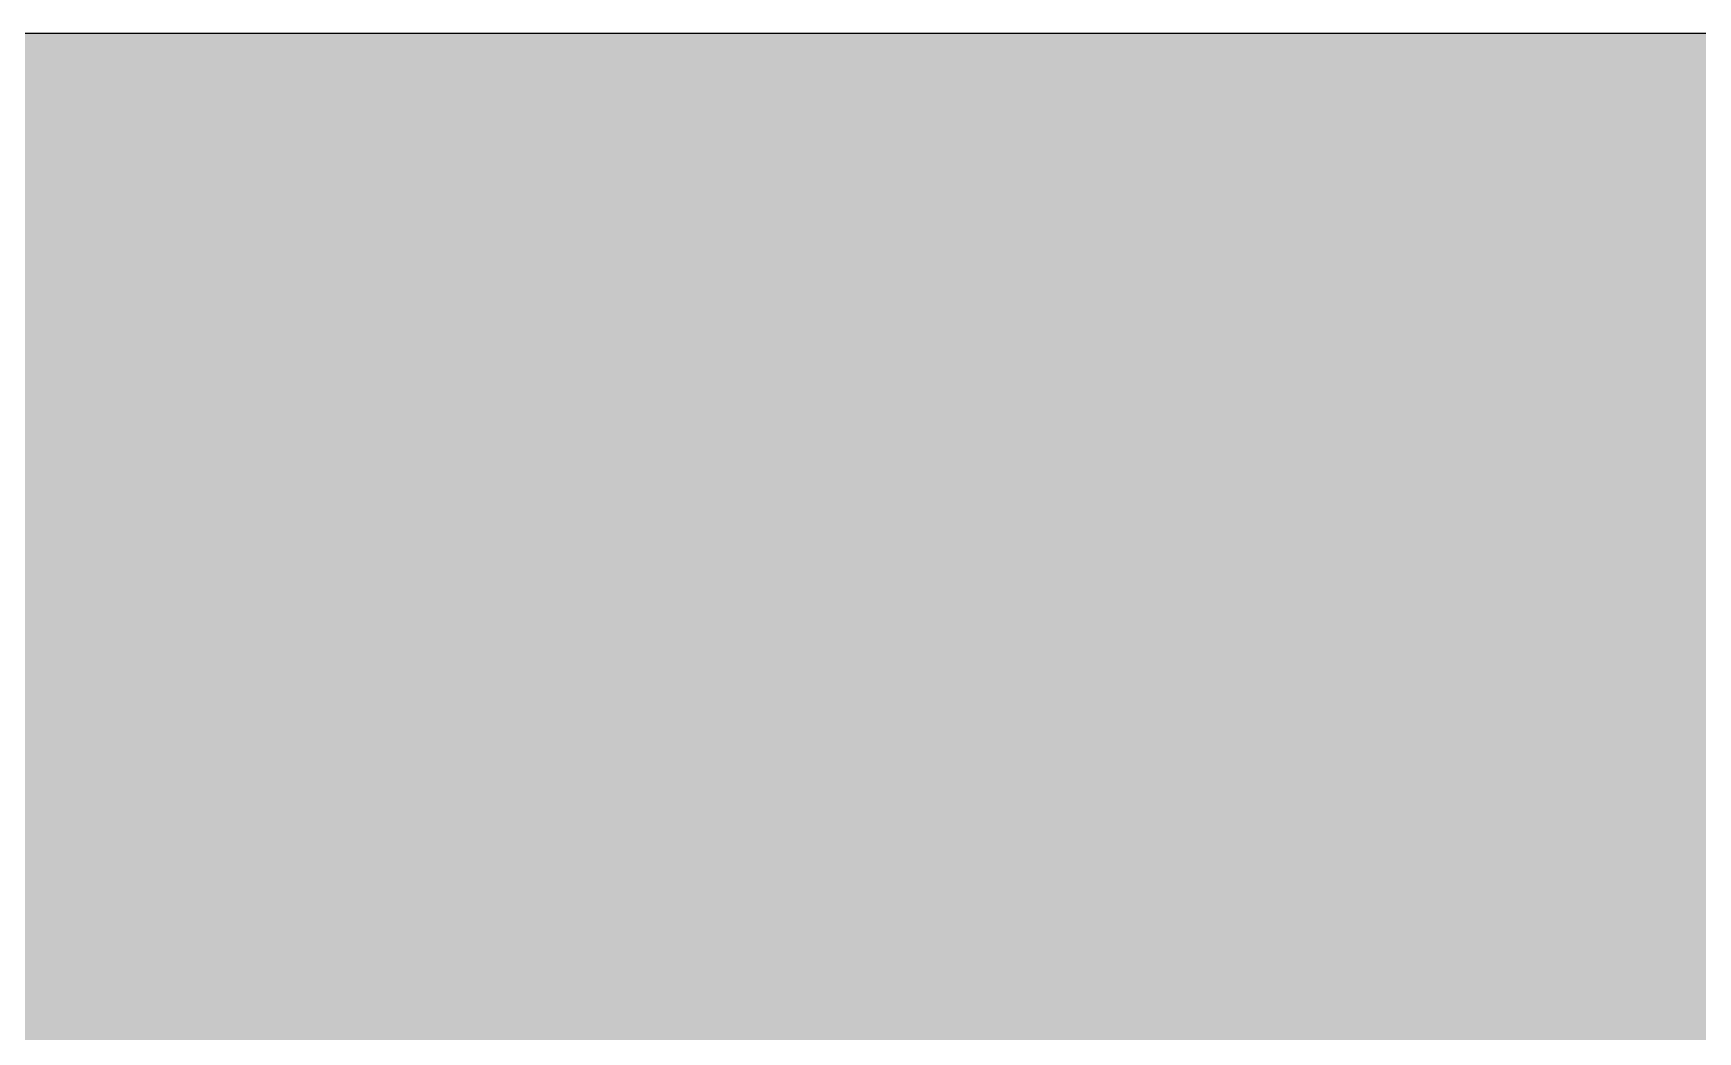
# Model space of a CAD drawing. Header units: millimetres. Extents: x 4906 to 5011, y 3241 to 3334.
# Drawn here: x 4935.54 to 4972.64, y 3312.1 to 3334.35 of the extents above; entities that cross this region are included whole.
import ezdxf

# ---------------------------------------------------------------- set-up
doc = ezdxf.new("R2010")
doc.units = ezdxf.units.MM
doc.layers.add('DIM', color=1, linetype='Continuous')
doc.layers.add('L18', color=4, linetype='Continuous')
doc.layers.add('GSCOLORFILL', color=7, linetype='Continuous', lineweight=0)

# ---------------------------------------------------------------- blocks, each defined once
blk = doc.blocks.new('*U322')
at = {"layer": 'GSCOLORFILL', "true_color": 0xf5f5f5, "transparency": 33554687}
blk.add_hatch(color=7, dxfattribs=at).paths.add_polyline_path([(-950.00000000001, -874.9999999999995), (950.0000000000091, -874.9999999999995, 0.414213562373095), (1050.000000000009, -774.9999999999995), (1050.000000000009, 775, 0.414213562373095), (950.0000000000091, 875), (-950.00000000001, 875, 0.414213562373095), (-1050.00000000001, 775), (-1050.00000000001, -775, 0.414213562373095)])
at = {"layer": 'GSCOLORFILL', "color": 7, "linetype": 'Continuous', "true_color": 0xf5f5f5, "transparency": 33554687}
for points in [[(-950.00000000001, -874.9999999999995), (950.0000000000091, -874.9999999999995, 0.414213562373095), (1050.000000000009, -774.9999999999995), (1050.000000000009, 775, 0.414213562373095), (950.0000000000091, 875), (-950.00000000001, 875, 0.414213562373095), (-1050.00000000001, 775), (-1050.00000000001, -775, 0.414213562373095), (-950.0000000000105, -875)], [(-950.00000000001, -874.9999999999995), (950.0000000000091, -874.9999999999995, 0.414213562373095), (1050.000000000009, -774.9999999999995), (1050.000000000009, 775, 0.414213562373095), (950.0000000000091, 875), (-950.00000000001, 875, 0.414213562373095), (-1050.00000000001, 775), (-1050.00000000001, -774.9999999999995, 0.414213562373095), (-950.0000000000105, -874.9999999999995)]]:
    blk.add_lwpolyline(points, format="xyb", close=True, dxfattribs=at).dxf.unprotected_set("ltscale", 0)
blk = doc.blocks.new('*U321')
at = {"layer": 'GSCOLORFILL'}
h = blk.add_hatch(color=0, dxfattribs=at)
h.dxf.hatch_style = 1
edge = h.paths.add_edge_path()
edge.add_line((-419.0883752537748, 4.004339688503592), (-331.3004663421461, 27.14338156761164))
edge.add_line((-331.3004663421461, 27.14338156761164), (-323.2940055735382, 39.90073997318879))
edge.add_line((-323.2940055735382, 39.90073997318879), (-337.6752520861246, 41.95032171837531))
edge.add_arc((-337.4600095504335, 43.46060837712255), 1.525547488857899, 128.5914413307427, 261.8889599038119, ccw=False)
edge.add_line((-338.4115893977558, 44.65299712871777), (-309.2972719546103, 67.88753176381424))
edge.add_arc((-385.2836103219005, 163.1031412568412), 121.8192756077499, 308.5914413307412, 325.0479444659321)
edge.add_arc((-317.3292425774916, -5.329242577494973), 103.6707574225084, 72.0833416084447, 175.2551905882337)
edge.add_arc((-417.9531734035526, -0.3025368513412121), 4.453972246232966, 104.7661208918708, 127.1786730036828, ccw=False)
h = blk.add_hatch(color=0, dxfattribs=at)
h.dxf.hatch_style = 1
edge = h.paths.add_edge_path()
edge.add_line((-314.5093674498415, 43.13997681746463), (-285.378418705492, 40.39706503381259))
edge.add_arc((-285.6402692971929, 37.61609474851967), 2.793270745927845, -72.62697221325789, 84.62100299999003, ccw=False)
edge.add_line((-284.8062222646615, 34.95025022800056), (-326.2024680550467, 21.99885126468521))
edge.add_line((-326.2024680550467, 21.99885126468521), (-335.4583712437089, 2.947791173610213))
edge.add_line((-335.4583712437089, 2.947791173610213), (-221.2747438808639, 3.124848229646192))
edge.add_arc((-221.2506303436179, -12.42590819282949), 15.55077511810416, 61.65797767885272, 90.08884473323701, ccw=False)
edge.add_arc((-317.3292425774946, -5.329242577495201), 103.6707574225047, 3.644572482221402, 70.90894312359914)
edge.add_line((-283.4216063962863, 92.63962060442925), (-314.5093674498415, 43.13997681746463))
h = blk.add_hatch(color=0, dxfattribs=at)
h.dxf.hatch_style = 1
edge = h.paths.add_edge_path()
edge.add_arc((-5.230076151050099, 84.5346261752971), 7.872721747590813, 0, 360)
edge = h.paths.add_edge_path()
edge.add_line((7.252884342313905, 6.681865306279585), (10.71674731694813, 6.681865306279583))
edge.add_line((10.71674731694813, 6.681865306279583), (10.71674731694813, 3.681865306279585))
edge.add_line((10.71674731694813, 3.681865306279585), (-18.09665649494073, 3.681865306279585))
edge.add_line((-18.09665649494073, 3.681865306279585), (-18.09665649494073, 6.681865306279585))
edge.add_line((-18.09665649494073, 6.681865306279585), (-14.63387359589715, 6.681865306279587))
edge.add_arc((-14.63387359589715, 11.68186530627959), 5, 270, 360)
edge.add_line((-9.633873595897146, 11.68186530627959), (-9.63387359589714, 54.04435458345061))
edge.add_arc((-15.95387359589714, 54.04435458345061), 6.32, 0, 80.39809097336668)
edge.add_line((-14.89968749130074, 60.27581441697886), (-17.48812223578025, 60.7137040950288))
edge.add_line((-17.48812223578025, 60.7137040950288), (-17.48812223578025, 62.19150580650115))
edge.add_line((-17.48812223578025, 62.19150580650115), (2.252884342313909, 70.1403257209489))
edge.add_line((2.25288434231391, 70.1403257209489), (2.252884342313905, 11.68186530627958))
edge.add_arc((7.252884342313905, 11.68186530627958), 5, 180, 270)
h = blk.add_hatch(color=0, dxfattribs=at)
h.dxf.hatch_style = 1
edge = h.paths.add_edge_path()
edge.add_arc((-125.4027485636071, 47.85464383297531), 21.39562169504349, 0.2404071392118174, 133.8049625084284)
edge.add_line((-140.2129195232875, 63.29586994564063), (-147.588631707079, 56.22158985969907))
edge.add_arc((-167.2804542023673, 47.85470546158086), 21.39562169504349, 23.02021742152126, 133.8049625084282)
edge.add_line((-182.0906251620475, 63.2959315742462), (-187.9746454075886, 57.65238065860962))
edge.add_line((-187.9746454075886, 57.65238065860962), (-187.9746454075886, 69.31958725843056))
edge.add_line((-187.9746454075886, 69.31958725843056), (-206.9271666707552, 62.36551245418085))
edge.add_line((-206.9271666707552, 62.36551245418085), (-206.9271666707552, 60.71378301001298))
edge.add_line((-206.9271666707552, 60.71378301001298), (-204.8543005118776, 60.01829344898662))
edge.add_arc((-207.2272965372024, 52.94571690479232), 7.460056910620354, -0.25169389950718823, 71.4523296991764, ccw=False)
edge.add_line((-199.7673116065353, 52.91294582127865), (-199.7673116065353, 10.68186530627958))
edge.add_arc((-203.7673116065353, 10.68186530627958), 4, -90, 0, ccw=False)
edge.add_line((-203.7673116065353, 6.681865306279585), (-207.6224674887078, 6.681865306279585))
edge.add_line((-207.6224674887078, 6.681865306279585), (-207.6224674887078, 3.681865306279585))
edge.add_line((-207.6224674887078, 3.681865306279585), (-179.8022198531215, 3.681865306279585))
edge.add_line((-179.8022198531215, 3.681865306279585), (-179.8022198531182, 6.681865306279585))
edge.add_line((-179.8022198531182, 6.681865306279585), (-182.1032961863531, 6.681865306279585))
edge.add_arc((-182.1032961863531, 12.18186530627958), 5.5, 180, 270, ccw=False)
edge.add_line((-187.6032961863531, 12.18186530627958), (-187.6032961863531, 48.47750628109524))
edge.add_arc((-174.8978051886003, 48.47750628109529), 12.70549099775283, 141.0872840770572, 180.0000000000002, ccw=False)
edge.add_arc((-171.7135255005478, 45.9069494447245), 16.79784967958364, 85.32438113157701, 141.0872840770569, ccw=False)
edge.add_arc((-171.4711779564584, 48.87011973048047), 13.82478552378186, -2.2737367544323206e-13, 85.32438113157701, ccw=False)
edge.add_line((-157.6463924326765, 48.87011973048043), (-157.6463924326765, 10.68186530627958))
edge.add_arc((-161.6463924326766, 10.68186530627961), 4.000000000000028, 270, 359.9999999999997, ccw=False)
edge.add_line((-161.6463924326766, 6.681865306279585), (-165.8920960353238, 6.681865306279585))
edge.add_line((-165.8920960353238, 6.681865306279585), (-165.8920960353238, 3.681865306279883))
edge.add_line((-165.8920960353238, 3.681865306279883), (-137.7242000176606, 3.681865306279585))
edge.add_line((-137.7242000176606, 3.681865306279585), (-137.7242000176574, 6.681865306279583))
edge.add_line((-137.7242000176574, 6.681865306279583), (-140.3937113116042, 6.681865306279585))
edge.add_arc((-140.3937113116042, 12.18186530627958), 5.5, 180, 270, ccw=False)
edge.add_line((-145.8937113116042, 12.18186530627958), (-145.8937113116042, 48.47103024755933))
edge.add_arc((-133.1882203138513, 48.47103024755932), 12.70549099775283, 141.087284077057, 180, ccw=False)
edge.add_arc((-130.0039406257989, 45.90047341118862), 16.79784967958358, 85.32438113157701, 141.087284077057, ccw=False)
edge.add_arc((-129.7615930817095, 48.8636436969445), 13.8247855237819, 1.1368683772161603e-13, 85.32438113157701, ccw=False)
edge.add_line((-115.9368075579276, 48.86364369694451), (-115.9368075579276, 10.68186530627958))
edge.add_arc((-119.9368075579276, 10.68186530627958), 3.999999999999986, -90, 1.1368683772161603e-13, ccw=False)
edge.add_line((-119.9368075579276, 6.681865306279587), (-124.0749568788619, 6.681865306279585))
edge.add_line((-124.0749568788619, 6.681865306279585), (-124.0749620769462, 3.681865306279883))
edge.add_line((-124.0749620769462, 3.681865306279883), (-95.21117093302686, 3.681865306279585))
edge.add_line((-95.21117093302686, 3.681865306279585), (-95.21117093302344, 6.681865306279583))
edge.add_line((-95.21117093302344, 6.681865306279583), (-98.50731520907, 6.681865306279585))
edge.add_arc((-98.50731520907, 12.18186530627958), 5.5, 180, 270, ccw=False)
edge.add_line((-104.00731520907, 12.18186530627958), (-104.00731520907, 47.94441737570859))
h = blk.add_hatch(color=0, dxfattribs=at)
h.dxf.hatch_style = 1
edge = h.paths.add_edge_path()
edge.add_arc((-35.48815047334728, 12.61081496382198), 2.752824162310501, 206.2373287564403, 315.0674902031296)
edge.add_arc((-39.09291030663793, 16.20709250218858), 7.844730051922541, 315.0674902031296, 350.3861441116326)
edge.add_line((-31.35835416636914, 14.89696621034992), (-28.87740906663313, 14.89696621034992))
edge.add_line((-28.87740906663313, 14.89696621034992), (-29.3300183461304, 12.306070446523))
edge.add_arc((-39.57628685985024, 14.09601362921605), 10.40143812424589, 181.2201423433108, 350.09086701670384, ccw=False)
edge.add_line((-49.97536655559472, 13.87452653236694), (-56.57436976482789, 8.920033773021194))
edge.add_arc((-73.08910738695363, 30.91639381663604), 27.50593415785021, 281.35915611633266, 306.89900610481243, ccw=False)
edge.add_arc((-70.36019445827006, 17.33252414288649), 13.65066508483149, 138.6036309575087, 281.3591561163327, ccw=False)
edge.add_arc((-55.20909407875865, 3.976738700330518), 33.84801262102101, 112.6892155859565, 138.6036309575087, ccw=False)
edge.add_line((-68.26536895526502, 35.20527764697204), (-50.09047980176135, 42.80397923988463))
edge.add_line((-50.09047980176135, 42.80397923988463), (-50.09047980176135, 59.83229584235927))
edge.add_arc((-56.53874321650612, 59.83229584235929), 6.448263414744773, 359.9999999999997, 437.2971777196944)
edge.add_arc((-59.16418151545773, 48.18498247686463), 18.38781260621898, 77.29717771969463, 129.5574219853187)
edge.add_arc((-68.3140174237252, 59.26198393113086), 4.020507418187478, 129.5574219853192, 191.3387688455553)
edge.add_arc((-84.84032179164367, 55.94807196774208), 12.83478102675384, -34.2878320910271, 11.338768845554625, ccw=False)
edge.add_arc((-78.75896465779358, 51.80154359952687), 5.474305356130169, 144.2657306580841, 325.7121679089728, ccw=False)
edge.add_arc((-52.3567407923677, 32.80566544066834), 38.00000000000001, 86.57506856286619, 144.265730658084, ccw=False)
edge.add_arc((-50.80348161218799, 58.75922754530413), 12.00000000000001, 0, 86.57506856286619, ccw=False)
edge.add_line((-38.80348161218799, 58.75922754530413), (-38.80348161218799, 14.97044595711635))
edge.add_arc((-30.58939388561896, 15.02526766023253), 8.214270667497178, 180.3823925044439, 206.2373287564413)
edge = h.paths.add_edge_path(flags=16)
edge.add_line((-50.09047980176135, 39.50041917804808), (-67.65491920594272, 31.64017314427404))
edge.add_arc((-63.32309559693392, 21.96031669154862), 10.60491945867274, 114.1089491138011, 270.1756798980781)
edge.add_arc((-63.3411942669611, 27.86295079465268), 16.50758130880305, 270.1756798980782, 306.7722214599791)
edge.add_line((-53.45917318058933, 14.64001995783561), (-50.09047980176135, 17.15757823700397))
edge.add_line((-50.09047980176135, 17.15757823700397), (-50.09047980176135, 39.50041917804808))
h = blk.add_hatch(color=0, dxfattribs=at)
h.dxf.hatch_style = 1
edge = h.paths.add_edge_path()
edge.add_line((22.76429482220001, 3.681865306279585), (22.76429482220001, 6.681865306279585))
edge.add_line((22.76429482220001, 6.681865306279585), (27.13164765840995, 6.681865306279585))
edge.add_arc((27.13164765840995, 10.68186530627958), 4, 270, 360)
edge.add_line((31.13164765840995, 10.68186530627958), (31.13164765840995, 53.05057110853328))
edge.add_arc((23.73164765840995, 53.05057110853328), 7.400000000000002, 0, 71.452329699176)
edge.add_line((26.08553996751613, 60.06621013838159), (24.15548671261038, 60.71378301001295))
edge.add_line((24.15548671261038, 60.71378301001295), (24.15548671261038, 62.36551245418082))
edge.add_line((24.15548671261038, 62.36551245418082), (43.27480304206108, 69.38078784234301))
edge.add_line((43.27480304206108, 69.38078784234301), (43.27480304206108, 58.17858068838353))
edge.add_line((43.27480304206108, 58.17858068838353), (48.61013784139178, 63.2958699456406))
edge.add_arc((63.42030880107214, 47.85464383297533), 21.39562169504348, 0, 133.8049625084286, ccw=False)
edge.add_line((84.81593049611563, 47.85464383297533), (84.81593049611561, 12.18186530627958))
edge.add_arc((90.31593049611561, 12.18186530627958), 5.5, 180, 270)
edge.add_line((90.31593049611561, 6.681865306279583), (93.96699167866714, 6.681865306279585))
edge.add_line((93.96699167866714, 6.681865306279585), (93.96699167866716, 3.681865306279585))
edge.add_line((93.96699167866716, 3.681865306279585), (64.58142878057717, 3.681865306279585))
edge.add_line((64.58142878057717, 3.681865306279585), (64.58142878057717, 6.681865306279585))
edge.add_line((64.58142878057717, 6.681865306279585), (69.11097103707681, 6.681865306279585))
edge.add_arc((69.11097103707681, 10.68186530627958), 4, 270, 360)
edge.add_line((73.11097103707681, 10.68186530627958), (73.11097103707681, 48.87011973048044))
edge.add_arc((59.28618551329492, 48.87011973048043), 13.82478552378188, 2.944790705989641e-14, 85.32438113157689)
edge.add_arc((59.04383796920554, 45.90694944472447), 16.79784967958365, 85.32438113157696, 138.4984589510335)
edge.add_arc((55.97480304206108, 48.62234934389794), 12.69999999999999, 138.4984589510335, 180.0000000000001)
edge.add_line((43.27480304206109, 48.62234934389792), (43.27480304206107, 12.18186530627959))
edge.add_arc((48.77480304206108, 12.18186530627959), 5.500000000000007, 180, 270)
edge.add_line((48.77480304206108, 6.681865306279587), (51.36720008903941, 6.681865306279585))
edge.add_line((51.36720008903941, 6.681865306279585), (51.36720008903941, 3.681865306279584))
edge.add_line((51.36720008903941, 3.681865306279584), (22.76429482220001, 3.681865306279585))
h = blk.add_hatch(color=0, dxfattribs=at)
h.dxf.hatch_style = 1
edge = h.paths.add_edge_path()
edge.add_line((124.3081388558909, 69.75480385027835), (124.3081388558909, 59.06147470037485))
edge.add_line((124.3081388558909, 59.06147470037485), (130.2875270608183, 66.11569739953121))
edge.add_arc((139.0682800781574, 58.67284603781602), 11.5107627872394, 65.8040998816968, 139.7143070267748, ccw=False)
edge.add_arc((141.4268608983265, 63.92193090263634), 5.756130270444335, -119.13786670495858, 65.80409988169669, ccw=False)
edge.add_arc((133.8057654899528, 50.25079480059221), 9.895740465801527, 60.86213329504147, 146.9432593638625)
edge.add_arc((129.927284876393, 52.77497380306711), 5.268204241600317, 146.9432593638637, 179.9999999999998)
edge.add_line((124.6590806347927, 52.77497380306713), (124.6590806347926, 12.18186530627959))
edge.add_arc((130.1590806347926, 12.18186530627959), 5.5, 179.9999999999999, 270)
edge.add_line((130.1590806347926, 6.681865306279587), (134.132646231654, 6.681865306279585))
edge.add_line((134.132646231654, 6.681865306279585), (134.132646231654, 3.681865306279585))
edge.add_line((134.132646231654, 3.681865306279585), (104.5735583235774, 3.681865306279585))
edge.add_line((104.5735583235774, 3.681865306279585), (104.5735583235774, 6.681865306279587))
edge.add_line((104.5735583235774, 6.681865306279587), (108.8385247776586, 6.681865306279585))
edge.add_arc((108.8385247776586, 10.68186530627959), 4.000000000000002, 270, 359.9999999999999)
edge.add_line((112.8385247776586, 10.68186530627958), (112.8385247776587, 54.02961096984062))
edge.add_arc((107.5790862669097, 54.02961096984063), 5.259438510748979, 0, 62.44754874196799)
edge.add_line((110.0118944121944, 58.69256475221784), (106.1382752239747, 60.71355246786857))
edge.add_line((106.1382752239747, 60.71355246786857), (106.1382752239747, 62.19150686327249))
edge.add_line((106.1382752239747, 62.19150686327249), (124.3081388558909, 69.75480385027835))
h = blk.add_hatch(color=0, dxfattribs=at)
h.dxf.hatch_style = 1
edge = h.paths.add_edge_path(flags=16)
edge.add_arc((151.9060961797163, 37.32716804745851), 52.33739822443638, 335.4673663765163, 384.5326336234836)
edge.add_arc((185.5495744399414, 52.68253226105959), 15.35536421360107, 24.53263362348362, 155.4673663765164)
edge.add_arc((219.1930527001664, 37.32716804745853), 52.3373982244363, 155.4673663765163, 204.5326336234837)
edge.add_arc((185.5495744399414, 21.97180383385744), 15.35536421360107, 204.5326336234835, 335.4673663765163)
edge = h.paths.add_edge_path()
edge.add_arc((185.5495744399414, 37.32716804745852), 33.64347826022506, 0, 360)
h = blk.add_hatch(color=0, dxfattribs=at)
h.dxf.hatch_style = 1
edge = h.paths.add_edge_path(flags=16)
edge.add_line((262.7146840459448, 39.50041917804808), (245.1502446417636, 31.64017314427414))
edge.add_arc((249.4820682507723, 21.96031669154864), 10.60491945867276, 114.1089491138001, 270.17567989808)
edge.add_arc((249.4639695807451, 27.86295079465268), 16.50758130880305, 270.1756798980795, 306.7722214599784)
edge.add_line((259.3459906671167, 14.64001995783549), (262.7146840459448, 17.15757823700397))
edge.add_line((262.7146840459448, 17.15757823700397), (262.7146840459448, 39.50041917804808))
edge = h.paths.add_edge_path()
edge.add_arc((273.2288769878559, 14.09601362921604), 10.40143812424595, 181.2201423433107, 350.0908670167039)
edge.add_line((283.4751455015758, 12.306070446523), (283.927754781073, 14.89696621034992))
edge.add_line((283.927754781073, 14.89696621034992), (281.446809681337, 14.89696621034991))
edge.add_arc((273.7122535410682, 16.20709250218861), 7.844730051922561, 315.0674902031295, 350.3861441116324, ccw=False)
edge.add_arc((277.3170133743588, 12.61081496382197), 2.752824162310498, 206.2373287564399, 315.06749020313026, ccw=False)
edge.add_arc((282.2157699620869, 15.02526766023238), 8.214270667496924, 180.3823925044428, 206.2373287564408, ccw=False)
edge.add_line((274.0016822355182, 14.97044595711636), (274.0016822355182, 58.75922754530413))
edge.add_arc((262.0016822355182, 58.75922754530414), 12, 359.9999999999999, 446.5750685628673)
edge.add_arc((260.4484230553387, 32.80566544066784), 38.00000000000048, 86.57506856286696, 144.2657306580829)
edge.add_arc((234.0461991899126, 51.80154359952702), 5.474305356130159, 144.2657306580809, 325.7121679089713)
edge.add_arc((227.9648420560624, 55.94807196774212), 12.8347810267539, 325.712167908973, 371.3387688455545)
edge.add_arc((244.4911464239809, 59.26198393113084), 4.02050741818747, 129.5574219853198, 191.3387688455547, ccw=False)
edge.add_arc((253.6409823322483, 48.18498247686497), 18.38781260621867, 77.29717771969581, 129.5574219853193, ccw=False)
edge.add_arc((256.2664206311996, 59.832295842359), 6.448263414745156, 2.3874235921539366e-12, 77.29717771969581, ccw=False)
edge.add_line((262.7146840459448, 59.83229584235927), (262.7146840459448, 42.80397923988463))
edge.add_line((262.7146840459448, 42.80397923988463), (244.5397948924411, 35.20527764697204))
edge.add_arc((257.5960697689485, 3.976738700329104), 33.84801262102271, 112.6892155859572, 138.6036309575083)
edge.add_arc((242.444969389436, 17.33252414288646), 13.65066508483148, 138.6036309575092, 281.3591561163335)
edge.add_arc((239.7160564607524, 30.91639381663633), 27.50593415785053, 281.3591561163331, 306.8990061048111)
edge.add_line((256.2307940828778, 8.92003377302084), (262.8297972921113, 13.87452653236694))
h = blk.add_hatch(color=0, dxfattribs=at)
h.dxf.hatch_style = 1
h.paths.add_polyline_path([(-322.1927850560233, 29.51692203512758), (-293.258739191857, 37.07893260702963), (-316.7901427313424, 39.18726725581104)])
h = blk.add_hatch(color=0, dxfattribs=at)
h.dxf.hatch_style = 1
h.paths.add_polyline_path([(-385.6609489858876, 2.830947410530484), (-345.303318406915, 2.897715794801655), (-336.2676290403494, 18.86133325104252)])
h = blk.add_hatch(color=0, dxfattribs=at)
h.dxf.hatch_style = 1
edge = h.paths.add_edge_path()
edge.add_arc((-317.3292425774946, -5.329242577494178), 103.6707574225055, 179.9786203785535, 235.9956506532815)
edge.add_arc((-296.9884916168606, -85.23792504037353), 78.5513137217596, 162.5387613322016, 184.4054788666895, ccw=False)
edge.add_arc((2.179121107655249, -179.342647345821), 392.1704446169767, 153.9548779652117, 162.5387613322017, ccw=False)
edge.add_line((-350.1658415187918, -7.148904884473694), (-419.3462073413478, -5.629057460274439))
edge.add_arc((-419.2426161353217, -0.9137962999913816), 4.716398938558937, 248.123336900759, 268.7414516241513, ccw=False)
h = blk.add_hatch(color=0, dxfattribs=at)
h.dxf.hatch_style = 1
edge = h.paths.add_edge_path()
edge.add_arc((-228.0277613279147, -221.8909027636574), 215.6655126632944, 98.1202426636268, 118.2808551955671)
edge.add_arc((-302.0446047862171, -84.31660107063122), 59.44393412225343, 118.280855195567, 162.3230337934496)
edge.add_line((-358.6818121374031, -66.26644740398439), (-339.9125722544955, -7.372913825005398))
edge.add_line((-339.9125722544955, -7.372913825005398), (-258.4907305736991, -8.38769234973418))
h = blk.add_hatch(color=0, dxfattribs=at)
h.dxf.hatch_style = 1
edge = h.paths.add_edge_path()
edge.add_arc((-317.3292425774947, -5.329242577495194), 103.6707574225048, 242.7099689747191, 357.9543260475361)
edge.add_arc((-226.2540009520546, 7.708868741198591), 20.90868392248007, 283.2005723057783, 306.8159156918922, ccw=False)
edge.add_line((-221.4792814548412, -12.6473371207273), (-281.9448077720251, -26.83003547690393))
edge.add_arc((-258.4866292300275, -126.8399966537648), 102.7242837653563, 103.2005723057783, 145.1360320241016)
edge.add_line((-342.7730877834936, -68.11971583341884), (-353.0524771860726, -82.87464065208914))
edge.add_arc((-459.9665500796375, -8.390263307242932), 130.3017323412853, 316.8764390777862, 325.13603202410144, ccw=False)
h = blk.add_hatch(color=0, dxfattribs=at)
h.dxf.hatch_style = 1
edge = h.paths.add_edge_path()
edge.add_arc((-162.4572316818706, -16.07120909773586), 3.451850860776185, 100.8957962062089, 132.7236324837728)
edge.add_arc((-160.99979253424, -17.64931424483527), 5.599999999999986, 132.7236324837731, 162.5625903815332)
edge.add_line((-166.3424438348766, -15.97119712144795), (-175.629252472196, -45.5377747777118))
edge.add_line((-175.629252472196, -45.5377747777118), (-176.4980543881979, -45.5377747777118))
edge.add_line((-176.4980543881979, -45.5377747777118), (-184.409800429025, -22.41227620541734))
edge.add_line((-184.409800429025, -22.41227620541734), (-184.494062263079, -22.41227620541734))
edge.add_line((-184.494062263079, -22.41227620541734), (-192.4961584798307, -45.5377747777118))
edge.add_line((-192.4961584798307, -45.5377747777118), (-193.2773775995236, -45.5377747777118))
edge.add_line((-193.2773775995236, -45.5377747777118), (-204.9785640538756, -14.51017713425869))
edge.add_arc((-207.6224674887078, -15.50725101067599), 2.825664822258934, 20.66255769931901, 90)
edge.add_line((-207.6224674887078, -12.68158618841706), (-207.6224674887078, -11.63158618841706))
edge.add_line((-207.6224674887078, -11.63158618841706), (-195.9728892463825, -11.63158618841706))
edge.add_line((-195.9728892463825, -11.63158618841706), (-195.9728892463825, -12.68158618841706))
edge.add_line((-195.9728892463825, -12.68158618841706), (-197.1933183561886, -12.68158618841706))
edge.add_arc((-197.1933183561886, -15.62501953857706), 2.943433350160001, 90, 135.0514465345962)
edge.add_arc((-198.6336663621209, -14.18725582271516), 0.9083002142590628, 135.0514465345905, 199.7198089084462)
edge.add_line((-199.4886983514919, -14.493735147263), (-191.1035292176668, -37.88711692360937))
edge.add_line((-191.1035292176668, -37.88711692360937), (-191.0174615033731, -37.88711692360937))
edge.add_line((-191.0174615033731, -37.88711692360937), (-185.018097125072, -20.93419500913599))
edge.add_line((-185.018097125072, -20.93419500913599), (-187.165445181204, -15.04783417531567))
edge.add_arc((-190.5474351235558, -16.28158618841707), 3.600000000000008, 20.0420006396336, 90)
edge.add_line((-190.5474351235558, -12.68158618841706), (-191.5384941492525, -12.68158618841706))
edge.add_line((-191.5384941492525, -12.68158618841706), (-191.5384941492525, -11.63158618841706))
edge.add_line((-191.5384941492525, -11.63158618841706), (-177.8892562085412, -11.63158618841706))
edge.add_line((-177.8892562085412, -11.63158618841706), (-177.8892562085412, -12.68158618841706))
edge.add_line((-177.8892562085412, -12.68158618841706), (-179.7656504472172, -12.68158618841706))
edge.add_arc((-179.7656504472172, -14.88158618841706), 2.199999999999998, 90, 198.9202957943491)
edge.add_line((-181.8467856763864, -15.59494175046941), (-174.3248091975868, -37.53946854153259))
edge.add_line((-174.3248091975868, -37.53946854153259), (-174.2380506535799, -37.53946854153259))
edge.add_line((-174.2380506535799, -37.53946854153259), (-168.7355824240782, -19.07619973774281))
edge.add_arc((-186.7202133926623, -13.71637631884562), 18.76631711758903, 343.404763115328, 354.8320026732815)
edge.add_arc((-170.5200210293575, -15.18158618841705), 2.500000000000001, 354.8320026732808, 449.9999999999993)
edge.add_line((-170.5200210293575, -12.68158618841706), (-171.8039136169392, -12.68158618841706))
edge.add_line((-171.8039136169392, -12.68158618841706), (-171.8039136169392, -11.63158618841705))
edge.add_line((-171.8039136169392, -11.63158618841705), (-163.1097122545028, -11.63158618841705))
edge.add_line((-163.1097122545028, -11.63158618841705), (-163.1097122545029, -12.68158618841706))
h = blk.add_hatch(color=0, dxfattribs=at)
h.dxf.hatch_style = 1
edge = h.paths.add_edge_path()
edge.add_line((-154.6769951312531, -12.68158618841706), (-153.168520475579, -12.68158618841706))
edge.add_arc((-153.168520475579, -14.98158618841707), 2.300000000000004, -1.1368683772161603e-13, 90, ccw=False)
edge.add_line((-150.868520475579, -14.98158618841707), (-150.8685204755791, -41.72924051855172))
edge.add_arc((-152.9685204755791, -41.72924051855173), 2.099999999999994, -89.99999999999932, 2.2737367544323206e-13, ccw=False)
edge.add_line((-152.9685204755791, -43.82924051855171), (-154.5896342641566, -43.82924051855171))
edge.add_line((-154.5896342641566, -43.82924051855171), (-154.5896342641566, -44.92924051855171))
edge.add_line((-154.5896342641566, -44.92924051855171), (-128.4214643955866, -44.9292405185517))
edge.add_line((-128.4214643955866, -44.9292405185517), (-126.4217779417535, -36.23562956823827))
edge.add_line((-126.4217779417535, -36.23562956823827), (-127.4704507252923, -36.02560631978014))
edge.add_arc((-146.7928343470712, -25.50679026602199), 21.99999999999979, 309.00252770424595, 331.43678988010396, ccw=False)
edge.add_arc((-136.4084821996624, -38.32924051855171), 5.499999999999989, 269.99999999999966, 309.0025277042421, ccw=False)
edge.add_line((-136.4084821996624, -43.82924051855171), (-143.9757176761132, -43.82924051855171))
edge.add_arc((-143.9757176761132, -41.8292405185517), 2.000000000000007, 180.0000000000002, 270, ccw=False)
edge.add_line((-145.9757176761132, -41.82924051855171), (-145.9757176761132, -28.87586011369177))
edge.add_line((-145.9757176761132, -28.87586011369177), (-140.6961240831158, -28.87586011369177))
edge.add_arc((-140.6961240831158, -33.92651851808508), 5.050658404393307, 8.794907600884414, 90, ccw=False)
edge.add_line((-135.7048514475608, -33.15428293522963), (-135.3761434333136, -35.27885651487833))
edge.add_line((-135.3761434333136, -35.27885651487833), (-134.6761434333136, -35.27885651487833))
edge.add_line((-134.6761434333136, -35.27885651487833), (-134.6761434333136, -21.3687326970837))
edge.add_line((-134.6761434333136, -21.3687326970837), (-135.3762251364907, -21.3687326970837))
edge.add_line((-135.3762251364907, -21.3687326970837), (-135.9176865399062, -23.47987088399525))
edge.add_arc((-140.8841902138641, -22.20606982917005), 5.127253443190724, 270, 345.61494048497, ccw=False)
edge.add_line((-140.8841902138641, -27.33332327236078), (-145.982793768817, -27.33332327236078))
edge.add_line((-145.982793768817, -27.33332327236078), (-145.982793768817, -12.68158618841706))
edge.add_line((-145.982793768817, -12.68158618841706), (-138.1610512412983, -12.68158618841706))
edge.add_arc((-138.1610512412983, -20.88158618841706), 8.2, 36.81332093267281, 90, ccw=False)
edge.add_line((-131.5961961866457, -15.96806625751192), (-128.8555168179946, -19.62983278323696))
edge.add_line((-128.8555168179946, -19.62983278323696), (-127.813509637509, -19.45646383180812))
edge.add_line((-127.813509637509, -19.45646383180812), (-130.1603044197502, -11.63158618841706))
edge.add_line((-130.1603044197502, -11.63158618841706), (-154.6769951312531, -11.63158618841706))
edge.add_line((-154.6769951312531, -11.63158618841706), (-154.6769951312531, -12.68158618841706))
h = blk.add_hatch(color=0, dxfattribs=at)
h.dxf.hatch_style = 1
edge = h.paths.add_edge_path()
edge.add_arc((-105.2694345265379, -19.64382183995196), 5.65604752081212, 191.1179268910095, 251.080497258225)
edge.add_line((-107.1033481769714, -24.99430165772893), (-99.93926346129683, -27.44984082438184))
edge.add_arc((-102.9454735688925, -36.22051904300256), 9.271574603356141, -77.71440694724402, 71.08049725822531, ccw=False)
edge.add_arc((-104.5212257299938, -28.98472617823505), 16.67695732506848, 237.6857449731367, 282.285593052756, ccw=False)
edge.add_line((-113.4361039245582, -43.07890413930232), (-115.2953123949229, -44.93658953125305))
edge.add_line((-115.2953123949229, -44.93658953125305), (-115.8155873769644, -44.93658953125305))
edge.add_line((-115.8155873769644, -44.93658953125305), (-115.8155873769644, -34.85179464050964))
edge.add_line((-115.8155873769644, -34.85179464050964), (-114.8594049066785, -34.85179464050964))
edge.add_line((-114.8594049066785, -34.85179464050964), (-114.1056834943922, -37.98014592641908))
edge.add_arc((-105.5373287901766, -35.91575103645908), 8.813536668043522, 193.5462395788598, 300.9163385427985)
edge.add_arc((-104.2183084192, -38.11824792117879), 6.246279909117498, 300.9163385427985, 429.1278303882664)
edge.add_line((-101.9928576766662, -32.2818636213232), (-109.0915270708145, -29.57509548156924))
edge.add_arc((-105.8229978390087, -21.00317235267925), 9.173938601645872, 126.75980831275601, 249.1278303882666, ccw=False)
edge.add_arc((-104.2572258703901, -23.09924675156852), 11.7902661314844, 50.6169865929632, 126.75980831275581, ccw=False)
edge.add_line((-96.77628560426513, -13.9862939816976), (-95.38511171839423, -12.76924121444534))
edge.add_line((-95.38511171839423, -12.76924121444534), (-94.68511171839423, -12.76924121444534))
edge.add_line((-94.68511171839423, -12.76924121444534), (-94.68511171839423, -22.59315022810544))
edge.add_line((-94.68511171839423, -22.59315022810544), (-95.55847847090246, -22.59315022810544))
edge.add_line((-95.55847847090246, -22.59315022810544), (-97.05139063242336, -17.40667709117078))
edge.add_arc((-103.8635808732087, -19.36754749164359), 7.088790348437583, 16.05831994279512, 191.11792689101)
h = blk.add_hatch(color=0, dxfattribs=at)
h.dxf.hatch_style = 1
edge = h.paths.add_edge_path()
edge.add_line((-65.2054763568742, -12.68158618841706), (-65.20547635687421, -41.52924051855171))
edge.add_arc((-62.90547635687421, -41.52924051855171), 2.300000000000004, 180, 269.9999999999998)
edge.add_line((-62.90547635687422, -43.82924051855171), (-60.78321058956146, -43.8292405185517))
edge.add_line((-60.78321058956146, -43.8292405185517), (-60.78321058956146, -44.92924051855172))
edge.add_line((-60.78321058956146, -44.92924051855172), (-74.51980939736973, -44.92924051855172))
edge.add_line((-74.51980939736973, -44.92924051855172), (-74.51980939736973, -43.82924051855171))
edge.add_line((-74.51980939736973, -43.82924051855171), (-72.4143053040348, -43.82924051855171))
edge.add_arc((-72.41430530403478, -41.52924051855172), 2.299999999999997, 269.9999999999996, 360)
edge.add_line((-70.11430530403479, -41.52924051855172), (-70.11430530403477, -12.68158618841706))
edge.add_line((-70.11430530403477, -12.68158618841706), (-78.13227901234116, -12.68158618841706))
edge.add_arc((-78.13227901234116, -16.28158618841705), 3.599999999999993, 90, 144.9848137383402)
edge.add_line((-81.0806789724883, -14.21592947080779), (-85.30001189506555, -20.23836336058417))
edge.add_line((-85.30001189506555, -20.23836336058417), (-85.90799425028376, -19.89103027466311))
edge.add_line((-85.90799425028376, -19.89103027466311), (-83.90870916185588, -10.93628942426349))
edge.add_arc((-79.9706400937351, -0.1315861884170513), 11.50000000000001, 249.9743499533975, 270)
edge.add_line((-79.9706400937351, -11.63158618841706), (-55.03229925775251, -11.63158618841706))
edge.add_arc((-55.03229925775251, -2.631586188417071), 8.999999999999991, 270.0000000000001, 292.6423327585668)
edge.add_line((-51.56750330666421, -10.93792045916021), (-49.7422330575813, -19.8907783016798))
edge.add_line((-49.7422330575813, -19.8907783016798), (-50.43752982173493, -20.23842668375659))
edge.add_line((-50.43752982173493, -20.23842668375659), (-53.97751584199899, -14.63762154827147))
edge.add_arc((-57.52781480036521, -16.88158618841705), 4.19999999999999, 32.29491262554129, 89.99999999999972)
edge.add_line((-57.52781480036519, -12.68158618841706), (-65.2054763568742, -12.68158618841706))
h = blk.add_hatch(color=0, dxfattribs=at)
h.dxf.hatch_style = 1
edge = h.paths.add_edge_path()
edge.add_line((-41.30891757222832, -12.68158618841706), (-39.80044291655432, -12.68158618841706))
edge.add_arc((-39.80044291655431, -14.98158618841707), 2.300000000000004, -1.1368683772161603e-13, 90.00000000000023, ccw=False)
edge.add_line((-37.50044291655431, -14.98158618841707), (-37.50044291655439, -41.72924051855172))
edge.add_arc((-39.60044291655438, -41.72924051855173), 2.099999999999987, -89.99999999999937, 2.2737367544323206e-13, ccw=False)
edge.add_line((-39.60044291655436, -43.82924051855171), (-41.22155670513192, -43.82924051855171))
edge.add_line((-41.22155670513192, -43.82924051855171), (-41.22155670513192, -44.92924051855171))
edge.add_line((-41.22155670513192, -44.92924051855171), (-15.05338683656183, -44.9292405185517))
edge.add_line((-15.05338683656183, -44.9292405185517), (-13.05370038272875, -36.23562956823827))
edge.add_line((-13.05370038272875, -36.23562956823827), (-14.10237316626754, -36.02560631978014))
edge.add_arc((-33.42475678804647, -25.50679026602199), 21.99999999999979, 309.00252770424595, 331.43678988010396, ccw=False)
edge.add_arc((-23.04040464063768, -38.32924051855171), 5.499999999999999, 269.9999999999999, 309.0025277042422, ccw=False)
edge.add_line((-23.04040464063769, -43.82924051855171), (-30.60764011708849, -43.82924051855171))
edge.add_arc((-30.60764011708849, -41.8292405185517), 2.000000000000007, 180.0000000000002, 269.9999999999999, ccw=False)
edge.add_line((-32.60764011708849, -41.82924051855171), (-32.60764011708849, -28.87586011369177))
edge.add_line((-32.60764011708849, -28.87586011369177), (-27.32804652409109, -28.87586011369177))
edge.add_arc((-27.32804652409109, -33.92651851808508), 5.050658404393307, 8.794907600884414, 90, ccw=False)
edge.add_line((-22.33677388853604, -33.15428293522963), (-22.00806587428886, -35.27885651487833))
edge.add_line((-22.00806587428886, -35.27885651487833), (-21.30806587428887, -35.27885651487833))
edge.add_line((-21.30806587428887, -35.27885651487833), (-21.30806587428887, -21.3687326970837))
edge.add_line((-21.30806587428887, -21.3687326970837), (-22.00814757746596, -21.3687326970837))
edge.add_line((-22.00814757746596, -21.3687326970837), (-22.54960898088146, -23.47987088399525))
edge.add_arc((-27.51611265483936, -22.20606982917005), 5.127253443190727, 270.00000000000006, 345.61494048497, ccw=False)
edge.add_line((-27.51611265483936, -27.33332327236078), (-32.61471620979225, -27.33332327236078))
edge.add_line((-32.61471620979225, -27.33332327236078), (-32.61471620979225, -12.68158618841706))
edge.add_line((-32.61471620979225, -12.68158618841706), (-24.79297368227358, -12.68158618841706))
edge.add_arc((-24.79297368227359, -20.88158618841706), 8.2, 36.81332093267281, 89.99999999999989, ccw=False)
edge.add_line((-18.22811862762097, -15.96806625751192), (-15.48743925896989, -19.62983278323696))
edge.add_line((-15.48743925896989, -19.62983278323696), (-14.44543207848423, -19.45646383180812))
edge.add_line((-14.44543207848423, -19.45646383180812), (-16.79222686072549, -11.63158618841706))
edge.add_line((-16.79222686072549, -11.63158618841706), (-41.30891757222832, -11.63158618841706))
edge.add_line((-41.30891757222832, -11.63158618841706), (-41.30891757222832, -12.68158618841706))
h = blk.add_hatch(color=0, dxfattribs=at)
h.dxf.hatch_style = 1
edge = h.paths.add_edge_path()
edge.add_line((29.28524502507906, -44.92924051855171), (21.37406251255925, -44.92924051855171))
edge.add_line((21.37406251255925, -44.92924051855171), (14.12964745343061, -33.57659790761258))
edge.add_arc((7.642829956581729, -37.71600403273008), 7.695029844392096, 32.54300120357215, 89.99999999999997)
edge.add_line((7.642829956581733, -30.02097418833799), (6.911578352519626, -30.02097418833799))
edge.add_line((6.911578352519626, -30.02097418833799), (6.911578352519624, -41.62924051855171))
edge.add_arc((9.111578352519626, -41.62924051855171), 2.200000000000002, 180, 269.9999999999999)
edge.add_line((9.111578352519624, -43.82924051855171), (10.94125802107294, -43.82924051855171))
edge.add_line((10.94125802107294, -43.82924051855171), (10.94125802107294, -44.92924051855172))
edge.add_line((10.94125802107294, -44.92924051855172), (-1.578272268414992, -44.92924051855172))
edge.add_line((-1.578272268414992, -44.92924051855172), (-1.578272268414991, -43.82924051855171))
edge.add_line((-1.578272268414991, -43.82924051855171), (-0.02848594207207022, -43.82924051855172))
edge.add_arc((-0.02848594207206978, -41.82924051855172), 2, 270, 360)
edge.add_line((1.971514057927931, -41.82924051855172), (1.971514057927932, -14.88158618841705))
edge.add_arc((-0.2284859420720687, -14.88158618841705), 2.200000000000001, 0, 89.99999999999999)
edge.add_line((-0.2284859420720682, -12.68158618841705), (-1.404148896324898, -12.68158618841705))
edge.add_line((-1.404148896324898, -12.68158618841705), (-1.404148896324898, -11.63158618841707))
edge.add_line((-1.404148896324898, -11.63158618841707), (12.32379117575201, -11.63158618841707))
edge.add_arc((12.323791175752, -29.63158618841707), 18, 68.97837961735661, 90, ccw=False)
edge.add_arc((15.79492592425556, -20.59915991072281), 8.323559492031661, -66.50072135106109, 68.97837961735661, ccw=False)
edge.add_line((19.113841419918, -28.23240578322306), (16.48017201307636, -29.37751840645316))
edge.add_arc((-30.1337581233591, -70.60762247133385), 62.23166367666365, 28.353842487377392, 41.4928165125512, ccw=False)
edge.add_arc((29.28524502507906, -38.54172279145133), 5.287517727100377, 208.3538424873776, 270.0000000000001)
edge.add_line((29.28524502507906, -43.82924051855171), (29.28524502507906, -44.92924051855171))
edge = h.paths.add_edge_path(flags=16)
edge.add_line((6.911578352519626, -28.68158618841705), (10.90343083736037, -28.68158618841705))
edge.add_arc((10.90343083736037, -20.68158618841705), 8, 270, 450)
edge.add_line((10.90343083736037, -12.68158618841705), (8.911578352519628, -12.68158618841706))
edge.add_arc((8.911578352519628, -14.68158618841706), 2, 90, 180)
edge.add_line((6.911578352519628, -14.68158618841706), (6.911578352519626, -28.68158618841705))
h = blk.add_hatch(color=0, dxfattribs=at)
h.dxf.hatch_style = 1
edge = h.paths.add_edge_path()
edge.add_line((36.32677025791814, -44.92924051855171), (36.32677025791816, -43.8292405185517))
edge.add_line((36.32677025791816, -43.8292405185517), (38.1003459291496, -43.82924051855171))
edge.add_arc((38.1003459291496, -41.42924051855171), 2.399999999999999, 270.0000000000002, 360)
edge.add_line((40.5003459291496, -41.42924051855171), (40.5003459291496, -15.45720724831635))
edge.add_line((40.5003459291496, -15.45720724831635), (38.66773147906335, -13.64396797309))
edge.add_arc((36.32676209152052, -16.00995153931571), 3.328365350898657, 45.30448432110831, 89.9999999999999)
edge.add_line((36.32676209152053, -12.68158618841705), (36.32676209152053, -11.63158618841706))
edge.add_line((36.32676209152053, -11.63158618841706), (43.54170277234084, -11.63158618841706))
edge.add_line((43.54170277234084, -11.63158618841706), (67.35651187499676, -37.79233452215043))
edge.add_line((67.35651187499676, -37.79233452215043), (67.35651187499676, -15.08158618841706))
edge.add_arc((64.95651187499674, -15.08158618841706), 2.40000000000002, 2.120369787642327e-13, 90)
edge.add_line((64.95651187499674, -12.68158618841705), (63.10407274727685, -12.68158618841705))
edge.add_line((63.10407274727685, -12.68158618841705), (63.10407274727686, -11.63158618841706))
edge.add_line((63.10407274727686, -11.63158618841706), (73.01429177274133, -11.63158618841706))
edge.add_line((73.01429177274133, -11.63158618841706), (73.01429177274134, -12.68158618841706))
edge.add_arc((73.01429177274134, -18.47897127308003), 5.797385084662972, 90, 124.8347017669935)
edge.add_arc((71.02188698154028, -15.61597809050165), 2.309347410627432, 124.8347017669939, 180.0000000000001)
edge.add_line((68.71253957091284, -15.61597809050165), (68.71253957091282, -44.92924051855171))
edge.add_line((68.71253957091282, -44.92924051855171), (67.56664138281373, -44.9292405185517))
edge.add_line((67.56664138281373, -44.9292405185517), (41.82013547982572, -16.86550182999414))
edge.add_line((41.82013547982572, -16.86550182999414), (41.82013547982572, -41.02924051855171))
edge.add_arc((44.62013547982571, -41.02924051855171), 2.799999999999997, 180, 270)
edge.add_line((44.62013547982571, -43.82924051855171), (46.2380401386746, -43.82924051855171))
edge.add_line((46.2380401386746, -43.82924051855171), (46.23804013867459, -44.92924480201117))
edge.add_line((46.23804013867459, -44.92924480201117), (36.32677025791814, -44.92924051855171))
h = blk.add_hatch(color=0, dxfattribs=at)
h.dxf.hatch_style = 1
edge = h.paths.add_edge_path()
edge.add_arc((128.4517922150342, -40.24946154077649), 3.579778977775206, 201.5193136146733, 270)
edge.add_line((128.4517922150342, -43.82924051855169), (128.4517922150343, -44.92924051855171))
edge.add_line((128.4517922150343, -44.92924051855171), (115.9330033689338, -44.92924051855169))
edge.add_line((115.9330033689338, -44.92924051855169), (115.9330033689338, -43.8292405185517))
edge.add_line((115.9330033689338, -43.8292405185517), (118.1519372272834, -43.8292405185517))
edge.add_arc((118.1519372272834, -42.0292405185517), 1.799999999999997, 270, 379.3098632591964)
edge.add_line((119.8506765006395, -41.43402217108785), (116.6278621484396, -32.23618521907743))
edge.add_line((116.6278621484396, -32.23618521907743), (105.1522030823409, -32.23618521907743))
edge.add_line((105.1522030823409, -32.23618521907743), (101.9471893332459, -41.05867325630685))
edge.add_arc((103.729810760405, -41.70625998687157), 1.896604261877012, 160.035042125563, 257.2794096895701)
edge.add_arc((105.76070452981, -32.70955001673989), 11.11969050181181, 257.2794096895703, 269.9999999999999)
edge.add_line((105.76070452981, -43.8292405185517), (105.76070452981, -44.92924051855172))
edge.add_line((105.76070452981, -44.92924051855172), (97.06710152947693, -44.92924051855169))
edge.add_line((97.06710152947693, -44.92924051855169), (97.06710152947693, -43.8292405185517))
edge.add_arc((97.0671015294769, -40.7179155573554), 3.111324961196296, 270.0000000000005, 338.9277826886155)
edge.add_line((99.97036592857309, -41.83657495283904), (109.9336878877959, -15.978697159359))
edge.add_line((109.9336878877959, -15.978697159359), (109.0654897803929, -14.5018036846448))
edge.add_arc((103.9631745922316, -5.822245478890296), 10.06818508602328, 300.4493224376443, 319.6508203123591)
edge.add_line((111.6362681087897, -12.34083327170059), (112.9770917841412, -10.76253659499784))
edge.add_line((112.9770917841412, -10.76253659499784), (125.1215454086606, -41.56257758224396))
h.paths.add_polyline_path([(110.7318016382429, -17.40878478814624), (105.6739420248164, -30.93235419576379), (116.1063852976365, -30.93235419576379)], flags=16)
h = blk.add_hatch(color=0, dxfattribs=at)
h.dxf.hatch_style = 1
edge = h.paths.add_edge_path()
edge.add_arc((152.2281850162042, -36.74549694457416), 7.699999999999999, 180, 260.5185334588324, ccw=False)
edge.add_line((144.5281850162042, -36.74549694457416), (144.5281850162042, -15.18158618841706))
edge.add_arc((147.0281850162042, -15.18158618841706), 2.5, 90, 180, ccw=False)
edge.add_line((147.0281850162042, -12.68158618841706), (148.7087428636175, -12.68158618841706))
edge.add_line((148.7087428636175, -12.68158618841706), (148.7087428636175, -11.63158618841707))
edge.add_line((148.7087428636175, -11.63158618841707), (136.1024500691368, -11.63158618841707))
edge.add_line((136.1024500691368, -11.63158618841707), (136.1024500691368, -12.68158618841706))
edge.add_line((136.1024500691368, -12.68158618841706), (137.3362502052228, -12.68158618841706))
edge.add_arc((137.3362502052228, -14.88158618841707), 2.200000000000006, 2.8421709430404007e-13, 90.00000000000068, ccw=False)
edge.add_line((139.5362502052228, -14.88158618841705), (139.5362502052228, -35.35984332966931))
edge.add_arc((149.3362502052228, -35.3598433296693), 9.799999999999983, 180, 254.9270657944144)
edge.add_arc((153.0738991637298, -21.48143729012135), 24.17289720048083, 254.9270657944143, 278.6011887153945)
edge.add_arc((155.2533612955272, -35.89043717324452), 9.6, 278.6011887153948, 359.9999999999999)
edge.add_line((164.8533612955272, -35.89043717324454), (164.8533612955272, -15.68158618841705))
edge.add_arc((167.8533612955272, -15.68158618841706), 3, 90, 179.9999999999999, ccw=False)
edge.add_line((167.8533612955272, -12.68158618841706), (168.8783326451044, -12.68158618841706))
edge.add_line((168.8783326451044, -12.68158618841706), (168.8783326451044, -11.63158618841707))
edge.add_line((168.8783326451044, -11.63158618841707), (158.5326518772777, -11.63158618841707))
edge.add_line((158.5326518772777, -11.63158618841707), (158.5326518772777, -12.68158618841706))
edge.add_line((158.5326518772777, -12.68158618841706), (160.9363210673437, -12.68158618841706))
edge.add_arc((160.9363210673437, -15.18158618841706), 2.499999999999998, 2.8421709430404007e-13, 90, ccw=False)
edge.add_line((163.4363210673437, -15.18158618841704), (163.4363210673438, -35.51580422376044))
edge.add_arc((154.4363210673438, -35.51580422376043), 9.000000000000028, 276.4623162530091, 359.99999999999994, ccw=False)
edge.add_arc((153.6269432763558, -28.37020545332142), 16.19129155274937, 260.51853345883086, 276.46231625300754, ccw=False)
h = blk.add_hatch(color=0, dxfattribs=at)
h.dxf.hatch_style = 1
edge = h.paths.add_edge_path()
edge.add_arc((189.6520689061785, -23.0918977388672), 11.79026613148439, 50.61698659296309, 126.7598083127557, ccw=False)
edge.add_line((197.1330091723035, -13.97894496899629), (198.5241830581744, -12.76189220174402))
edge.add_line((198.5241830581744, -12.76189220174402), (199.2194800794612, -12.76189220174402))
edge.add_line((199.2194800794612, -12.76189220174402), (199.2193215690923, -22.58580121540412))
edge.add_line((199.2193215690923, -22.58580121540412), (198.3508163056661, -22.58580121540412))
edge.add_line((198.3508163056661, -22.58580121540412), (196.8579041441453, -17.39932807846947))
edge.add_arc((190.0457139033599, -19.36019847894227), 7.088790348437569, 16.05831994279512, 191.1179268910099)
edge.add_arc((188.6398602500307, -19.63647282725063), 5.65604752081212, 191.1179268910095, 251.080497258225)
edge.add_line((186.8059465995972, -24.9869526450276), (193.9700313152718, -27.44249181168051))
edge.add_arc((190.9638212076761, -36.21317003030124), 9.271574603356141, -77.71440694724402, 71.08049725822531, ccw=False)
edge.add_arc((189.3880690465749, -28.97737716553373), 16.67695732506848, 237.6857449731367, 282.285593052756, ccw=False)
edge.add_line((180.4731908520104, -43.071555126601), (178.6139823816457, -44.92924051855172))
edge.add_line((178.6139823816457, -44.92924051855172), (178.0937073996042, -44.92924051855172))
edge.add_line((178.0937073996042, -44.92924051855172), (178.0937073996042, -34.8444456278083))
edge.add_line((178.0937073996042, -34.8444456278083), (179.0498898698901, -34.8444456278083))
edge.add_line((179.0498898698901, -34.8444456278083), (179.8036112821764, -37.97279691371776))
edge.add_arc((188.371965986392, -35.90840202375777), 8.813536668043488, 193.5462395788597, 300.9163385427985)
edge.add_arc((189.6909863573686, -38.11089890847744), 6.246279909117509, 300.9163385427981, 429.1278303882662)
edge.add_line((191.9164370999025, -32.27451460862186), (184.8177677057541, -29.56774646886791))
edge.add_arc((188.0862969375599, -20.99582333997792), 9.173938601645872, 126.75980831275601, 249.1278303882666, ccw=False)
h = blk.add_hatch(color=0, dxfattribs=at)
h.dxf.hatch_style = 1
edge = h.paths.add_edge_path()
edge.add_line((228.6169366901059, -12.68158618841706), (228.6169366901059, -41.52924051855171))
edge.add_arc((230.916936690106, -41.5292405185517), 2.300000000000011, 180.0000000000002, 270)
edge.add_line((230.916936690106, -43.82924051855171), (233.0392024574187, -43.8292405185517))
edge.add_line((233.0392024574187, -43.8292405185517), (233.0392024574187, -44.92924051855172))
edge.add_line((233.0392024574187, -44.92924051855172), (219.3026036496104, -44.92924051855172))
edge.add_line((219.3026036496104, -44.92924051855172), (219.3026036496104, -43.82924051855171))
edge.add_line((219.3026036496104, -43.82924051855171), (221.4081077429454, -43.82924051855171))
edge.add_arc((221.4081077429454, -41.52924051855172), 2.299999999999997, 270, 360)
edge.add_line((223.7081077429454, -41.52924051855172), (223.7081077429454, -12.68158618841706))
edge.add_line((223.7081077429454, -12.68158618841706), (215.690134034639, -12.68158618841706))
edge.add_arc((215.690134034639, -16.28158618841707), 3.600000000000007, 89.99999999999955, 144.9848137383398)
edge.add_line((212.7417340744919, -14.21592947080779), (208.5224011519146, -20.23836336058417))
edge.add_line((208.5224011519146, -20.23836336058417), (207.9144187966964, -19.89103027466311))
edge.add_line((207.9144187966964, -19.89103027466311), (209.9137038851243, -10.93628942426349))
edge.add_arc((213.8517729532451, -0.1315861884170104), 11.50000000000005, 249.9743499533975, 270)
edge.add_line((213.8517729532451, -11.63158618841706), (238.7901137892277, -11.63158618841706))
edge.add_arc((238.7901137892277, -2.631586188417071), 8.999999999999991, 270, 292.6423327585667)
edge.add_line((242.254909740316, -10.93792045916021), (244.0801799893989, -19.8907783016798))
edge.add_line((244.0801799893989, -19.8907783016798), (243.3848832252452, -20.23842668375659))
edge.add_line((243.3848832252452, -20.23842668375659), (239.8448972049812, -14.63762154827147))
edge.add_arc((236.294598246615, -16.88158618841707), 4.200000000000012, 32.29491262554158, 90)
edge.add_line((236.294598246615, -12.68158618841706), (228.6169366901059, -12.68158618841706))
h = blk.add_hatch(color=0, dxfattribs=at)
h.dxf.hatch_style = 1
edge = h.paths.add_edge_path()
edge.add_line((283.5502412274435, -44.92924051855172), (275.6390587149236, -44.92924051855172))
edge.add_line((275.6390587149236, -44.92924051855172), (268.394643655795, -33.57659790761259))
edge.add_arc((261.9078261589461, -37.71600403273008), 7.695029844392072, 32.54300120357214, 90)
edge.add_line((261.9078261589461, -30.020974188338), (261.176574554884, -30.020974188338))
edge.add_line((261.176574554884, -30.020974188338), (261.176574554884, -41.62924051855173))
edge.add_arc((263.376574554884, -41.6292405185517), 2.200000000000045, 180.0000000000005, 270)
edge.add_line((263.376574554884, -43.82924051855173), (265.2062542234373, -43.82924051855173))
edge.add_line((265.2062542234373, -43.82924051855173), (265.2062542234373, -44.92924051855173))
edge.add_line((265.2062542234373, -44.92924051855173), (252.6867239339494, -44.92924051855173))
edge.add_line((252.6867239339494, -44.92924051855173), (252.6867239339494, -43.82924051855173))
edge.add_line((252.6867239339494, -43.82924051855173), (254.2365102602923, -43.82924051855174))
edge.add_arc((254.2365102602923, -41.82924051855172), 2.000000000000014, 269.9999999999992, 359.9999999999996)
edge.add_line((256.2365102602923, -41.82924051855174), (256.2365102602923, -14.88158618841707))
edge.add_arc((254.0365102602923, -14.88158618841707), 2.200000000000017, 2.313130677427994e-13, 90)
edge.add_line((254.0365102602923, -12.68158618841706), (252.8608473060395, -12.68158618841707))
edge.add_line((252.8608473060395, -12.68158618841707), (252.8608473060395, -11.63158618841708))
edge.add_line((252.8608473060395, -11.63158618841708), (266.5887873781164, -11.63158618841708))
edge.add_arc((266.5887873781164, -29.63158618841695), 17.99999999999987, 68.97837961735661, 90, ccw=False)
edge.add_arc((270.0599221266199, -20.59915991072283), 8.323559492031663, -66.50072135106109, 68.97837961735672, ccw=False)
edge.add_line((273.3788376222824, -28.23240578322307), (270.7451682154407, -29.37751840645317))
edge.add_arc((224.1312380790053, -70.60762247133378), 62.23166367666358, 28.353842487377392, 41.4928165125512, ccw=False)
edge.add_arc((283.5502412274434, -38.54172279145133), 5.287517727100356, 208.3538424873778, 270.0000000000006)
edge.add_line((283.5502412274435, -43.82924051855173), (283.5502412274435, -44.92924051855172))
edge = h.paths.add_edge_path(flags=16)
edge.add_line((261.176574554884, -28.68158618841707), (265.1684270397247, -28.68158618841707))
edge.add_arc((265.1684270397247, -20.68158618841707), 8, 270, 450)
edge.add_line((265.1684270397247, -12.68158618841707), (263.176574554884, -12.68158618841707))
edge.add_arc((263.176574554884, -14.68158618841707), 2, 90, 180)
edge.add_line((261.176574554884, -14.68158618841707), (261.176574554884, -28.68158618841707))

msp = doc.modelspace()

# ---------------------------------------------------------------- linework, layer by layer
at = {"layer": 'L18'}
msp.add_lwpolyline([(4910.850958860782, 3334.350439407064), (5005.850958860783, 3334.350439407064, -0.414213562373095), (5010.850958860783, 3329.350439407064), (5010.850958860783, 3251.850439407064, -0.414213562373095), (5005.850958860783, 3246.850439407064), (4910.850958860782, 3246.850439407064, -0.414213562373095), (4905.850958860782, 3251.850439407064), (4905.850958860782, 3329.350439407064, -0.414213562373095)], format="xyb", close=True, dxfattribs=at)

# ---------------------------------------------------------------- block references
at = {"layer": 'DIM', "xscale": 0.05, "yscale": 0.05, "zscale": 0.05}
msp.add_blockref('*U322', (4958.350958860783, 3290.600439407064), dxfattribs=at)
at = {"layer": 'DIM', "color": 28, "true_color": 0x0a0a0a, "xscale": 0.05, "yscale": 0.05, "zscale": 0.05}
msp.add_blockref('*U321', (4958.350958860782, 3321.400439407064), dxfattribs=at)

doc.saveas('drawing.dxf')
